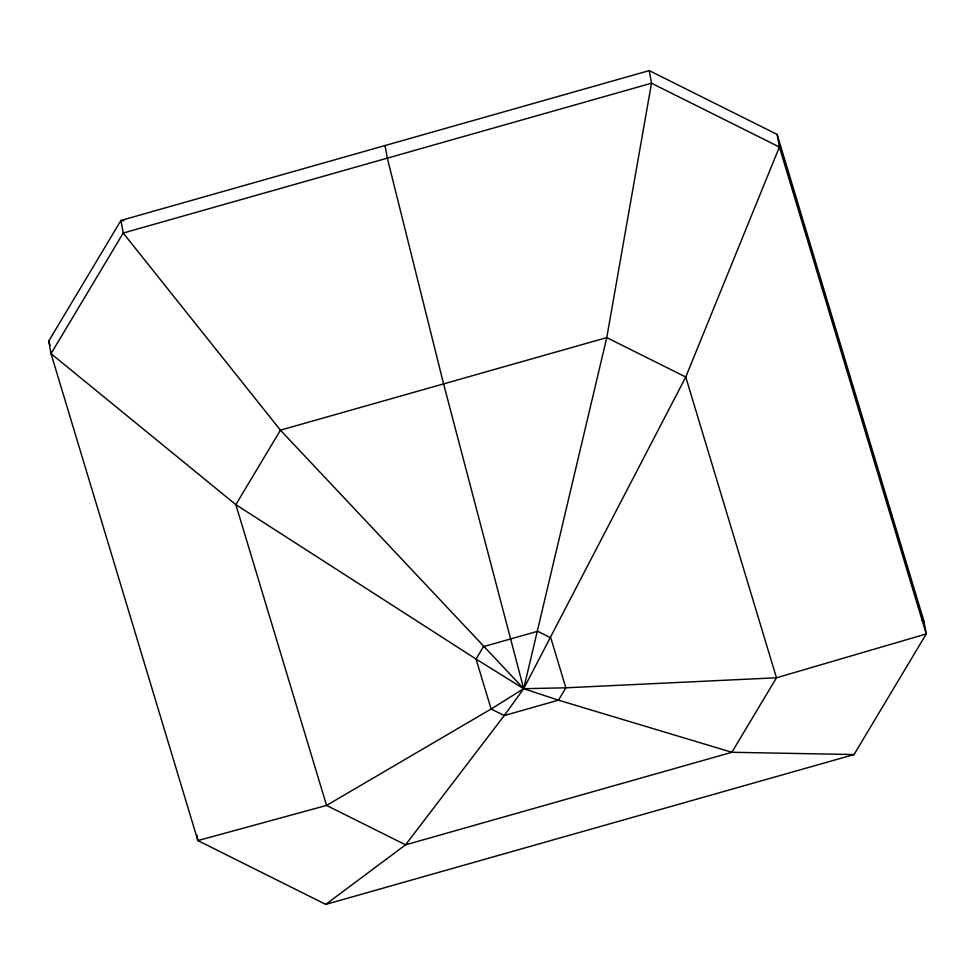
<?xml version="1.0" encoding="UTF-8"?>
<svg xmlns="http://www.w3.org/2000/svg" width="975" height="975" viewBox="0 0 975 975"><rect width="100%" height="100%" fill="white"/><g stroke="black" fill="none" stroke-linecap="round" stroke-linejoin="round"><path stroke-width="1.46" d="M325.76 904.398L405.551 844.838L504.233 715.553L523.697 688.703L606.767 337.606L651.507 83.216L649.24 70.602L120.949 220.447L48.75 341.043L51.017 353.657L197.876 840.584L325.76 904.398L854.051 754.553L926.25 633.957L923.983 621.343L777.124 134.416L649.24 70.602M196.877 834.978L197.876 840.584L326.564 805.423L491.12 709.008L523.697 688.703L685.754 377.02L779.391 147.018L777.124 134.416M123.935 220.789L120.949 220.447L123.216 233.049L280.447 430.158L523.697 688.703L565.866 687.802L776.466 677.783L926.25 633.957L779.391 147.018L651.507 83.216L123.216 233.049L51.017 353.657L235.853 504.648L476.044 659.039L523.697 688.703L558.456 700.172L731.872 752.286L854.051 754.553M921.57 619.515L923.983 621.343M48.75 341.043L50.066 345.418M523.697 688.703L443.588 383.882L387.331 158.145L385.064 145.531M280.447 430.158L235.853 504.648L326.564 805.423L405.551 844.838L731.872 752.286L776.466 677.783L685.754 377.02L606.767 337.606L280.447 430.158M483.454 646.657L476.044 659.039L491.12 709.008L504.233 715.553L558.456 700.172L565.866 687.802L550.79 637.833L537.664 631.288L483.454 646.657"/></g></svg>
